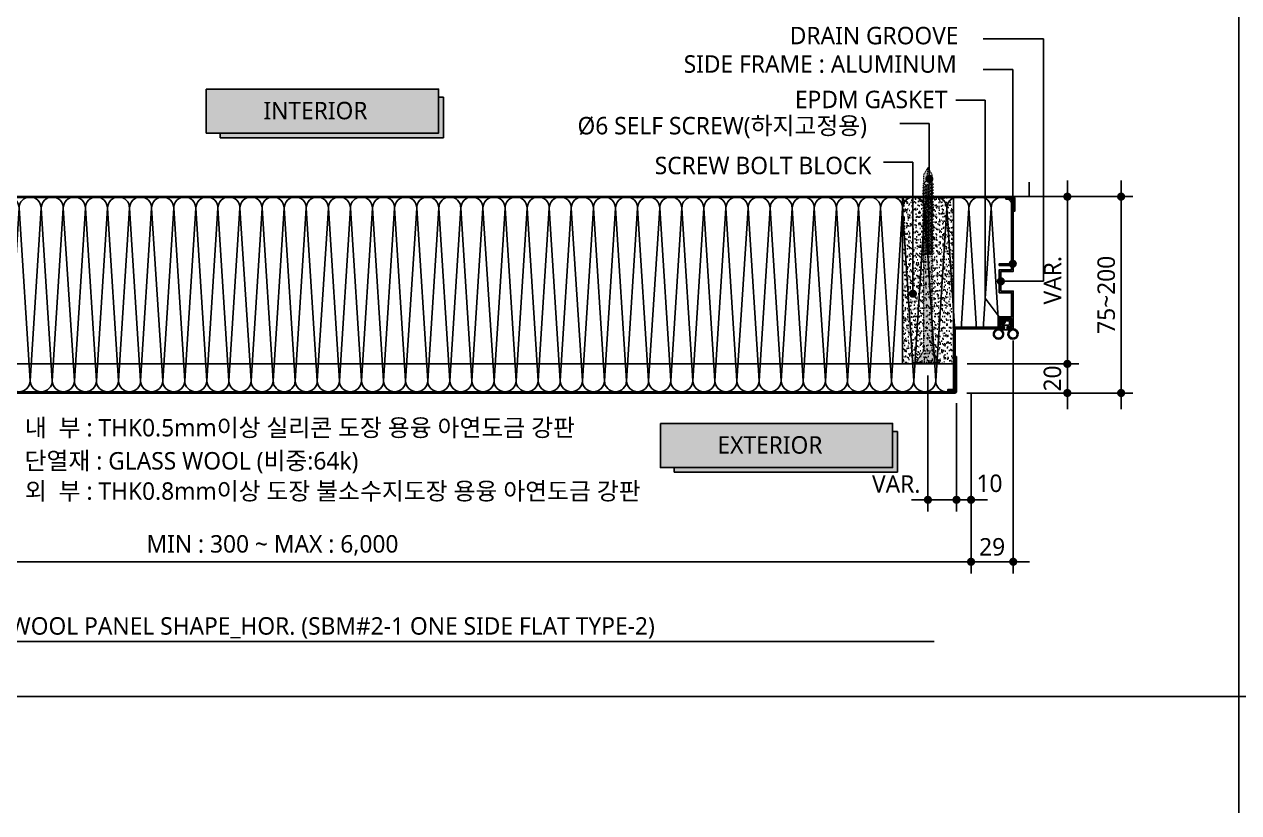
# Model space of a CAD drawing. Header units: millimetres. Extents: x -1365 to 31821, y 84 to 2865.
# Drawn here: x 723 to 1558, y 84 to 626 of the extents above; entities that cross this region are included whole.
import ezdxf

# ---------------------------------------------------------------- set-up
doc = ezdxf.new("R2010")
doc.units = ezdxf.units.MM
doc.header["$LTSCALE"] = 10
doc.linetypes.add('2017.06.22  K-TOP METAL PANEL SHAPE(수정)$0$HID', pattern=[0.345, 0.225, -0.12])
doc.linetypes.add('H1', pattern=[0.28125, 0.1875, -0.09375])
doc.layers.get('DEFPOINTS').update_dxf_attribs({"color": 137})
for name, color, linetype in [('DIM', 7, 'Continuous'), ('SYM-LEAD', 6, 'Continuous'), ('TEXT', 3, 'Continuous'), ('스피드블록메탈 135', 2, 'Continuous')]:
    doc.layers.add(name, color=color, linetype=linetype)
doc.layers.add('SCREW', color=9, linetype='Continuous', lineweight=5)
doc.styles.add('ROMANC', font='malgun.ttf', dxfattribs={"height": 8})
doc.styles.add('TITLE BLOCK-V(r1.1)$0$Address', font='malgun.ttf')
doc.styles.add('맑은고딕', font='malgun.ttf')
doc.styles.add('스타일1', font='malgun.ttf')
doc.dimstyles.new('GAUN-8', dxfattribs={"dimscale": 8, "dimtxt": 1.5, "dimasz": 0.7, "dimexe": 1, "dimexo": 1, "dimgap": 0.5, "dimtad": 1, "dimdec": 0, "dimzin": 1, "dimdsep": 46, "dimlunit": 6, "dimtxsty": '맑은고딕', "dimblk": 'CJDOT', "dimcen": 0.09, "dimdle": 1, "dimclrd": 256, "dimclre": 256, "dimclrt": 3, "dimadec": 0, "dimazin": 0, "dimtfac": 1, "dimtdec": 0, "dimtix": 1, "dimtmove": 2, "dimatfit": 3, "dimfxl": 1, "dimtolj": 1, "dimtzin": 1, "dimarcsym": 0})

# ---------------------------------------------------------------- blocks, each defined once
blk = doc.blocks.new('CJDOT')
blk.add_line((-2, 0), (2, 0))
at = {"const_width": 0.5}
blk.add_lwpolyline([(-0.25, 0, 1), (0.25, 0, 1)], format="xyb", close=True, dxfattribs=at)
blk = doc.blocks.new('*D73')
at = {"layer": 'DEFPOINTS', "color": 0, "transparency": 16777216}
for p in [(413.86, 362.54), (1374.11, 362.54), (1374.11, 256.53)]:
    blk.add_point(p, dxfattribs=at)
at = {"layer": 'DIM', "lineweight": -2, "transparency": 16777216}
for p, q in [((413.86, 354.54), (413.86, 248.53)), ((1374.11, 354.54), (1374.11, 248.53)), ((419.46, 256.53), (1368.51, 256.53))]:
    blk.add_line(p, q, dxfattribs=at)
at = {"layer": 'DIM', "lineweight": -2, "transparency": 16777216, "xscale": 5.6, "yscale": 5.6, "zscale": 5.6, "rotation": 180}
blk.add_blockref('CJDOT', (413.86, 256.53), dxfattribs=at)
at = {"layer": 'DIM', "lineweight": -2, "transparency": 16777216, "xscale": 5.6, "yscale": 5.6, "zscale": 5.6}
blk.add_blockref('CJDOT', (1374.11, 256.53), dxfattribs=at)
at = {"layer": 'DIM', "color": 3, "transparency": 16777216, "insert": (893.99, 267.74), "char_height": 12, "attachment_point": 5, "style": '맑은고딕'}
blk.add_mtext('\\A1;MIN : 300 ~ MAX : 6,000', dxfattribs=at)
blk = doc.blocks.new('*D74')
at = {"layer": 'DEFPOINTS', "color": 0, "transparency": 16777216}
for p in [(1364.11, 373.54), (1374.11, 372.54), (1364.11, 299.12)]:
    blk.add_point(p, dxfattribs=at)
at = {"layer": 'DIM', "lineweight": -2, "transparency": 16777216}
for p, q in [((1364.11, 365.54), (1364.11, 291.12)), ((1374.11, 364.54), (1374.11, 291.12)), ((1358.51, 299.12), (1352.91, 299.12)), ((1374.11, 299.12), (1364.11, 299.12)), ((1379.71, 299.12), (1385.31, 299.12))]:
    blk.add_line(p, q, dxfattribs=at)
at = {"layer": 'DIM', "lineweight": -2, "transparency": 16777216, "xscale": 5.6, "yscale": 5.6, "zscale": 5.6}
blk.add_blockref('CJDOT', (1364.11, 299.12), dxfattribs=at)
at = {"layer": 'DIM', "lineweight": -2, "transparency": 16777216, "xscale": 5.6, "yscale": 5.6, "zscale": 5.6, "rotation": 180}
blk.add_blockref('CJDOT', (1374.11, 299.12), dxfattribs=at)
at = {"layer": 'DIM', "color": 3, "transparency": 16777216, "insert": (1386.77, 310.4), "char_height": 12, "attachment_point": 5, "style": '맑은고딕'}
blk.add_mtext('\\A1;10', dxfattribs=at)
blk = doc.blocks.new('*D75')
at = {"layer": 'DEFPOINTS', "color": 0, "transparency": 16777216}
for p in [(1403.11, 416.58), (1374.11, 372.54), (1403.11, 256.53)]:
    blk.add_point(p, dxfattribs=at)
at = {"layer": 'DIM', "lineweight": -2, "transparency": 16777216}
for p, q in [((1403.11, 408.58), (1403.11, 248.53)), ((1374.11, 364.54), (1374.11, 248.53)), ((1379.71, 256.53), (1397.51, 256.53))]:
    blk.add_line(p, q, dxfattribs=at)
at = {"layer": 'DIM', "lineweight": -2, "transparency": 16777216, "xscale": 5.6, "yscale": 5.6, "zscale": 5.6, "rotation": 180}
blk.add_blockref('CJDOT', (1374.11, 256.53), dxfattribs=at)
at = {"layer": 'DIM', "lineweight": -2, "transparency": 16777216, "xscale": 5.6, "yscale": 5.6, "zscale": 5.6}
blk.add_blockref('CJDOT', (1403.11, 256.53), dxfattribs=at)
at = {"layer": 'DIM', "color": 3, "transparency": 16777216, "insert": (1388.61, 266.73), "char_height": 12, "attachment_point": 5, "style": '맑은고딕'}
blk.add_mtext('\\A1;29', dxfattribs=at)
blk = doc.blocks.new('A$C20245212')
h = blk.add_hatch()
h.set_pattern_fill('AR-SAND', color=251, scale=0.08)
h.set_pattern_definition([(37.5, (-1195984.4298, 406290.675), (-0.128002504, 3.915305899), [0, -3.08864, 0, -3.4544, 0, -3.302]), (7.5, (-1195984.43, 406290.675), (3.596186265, 5.734600805), [0, -1.66624, 0, -2.78384, 0, -1.0668]), (327.5, (-1195986.929, 406290.675), (6.327938962, 0.011497477), [0, -1.016, 0, -3.6576, 0, -4.7752]), (317.5, (-1195986.929, 406290.675), (6.10845162, 1.783434586), [0, -0.508, 0, -2.39776, 0, -2.7432])])
h.paths.add_polyline_path([(-5, -115), (-5, 0), (-40, 0), (-40, -115)])
at = {"color": 250}
blk.add_lwpolyline([(-5, -115), (-5, 0), (-40, 0), (-40, -115)], close=True, dxfattribs=at)
blk = doc.blocks.new('*D134')
at = {"layer": 'DEFPOINTS', "color": 0, "transparency": 16777216}
for p in [(1344.46, 392.54), (1364.11, 373.54), (1364.11, 299.12)]:
    blk.add_point(p, dxfattribs=at)
at = {"layer": 'DIM', "lineweight": -2, "transparency": 16777216}
for p, q in [((1344.46, 384.54), (1344.46, 291.12)), ((1364.11, 365.54), (1364.11, 291.12)), ((1350.06, 299.12), (1358.51, 299.12))]:
    blk.add_line(p, q, dxfattribs=at)
at = {"layer": 'DIM', "lineweight": -2, "transparency": 16777216, "xscale": 5.6, "yscale": 5.6, "zscale": 5.6, "rotation": 180}
blk.add_blockref('CJDOT', (1344.46, 299.12), dxfattribs=at)
at = {"layer": 'DIM', "lineweight": -2, "transparency": 16777216, "xscale": 5.6, "yscale": 5.6, "zscale": 5.6}
blk.add_blockref('CJDOT', (1364.11, 299.12), dxfattribs=at)
at = {"layer": 'DIM', "color": 3, "transparency": 16777216, "insert": (1322.71, 309.88), "char_height": 12, "attachment_point": 5, "style": '맑은고딕'}
blk.add_mtext('\\A1;VAR.', dxfattribs=at)
blk = doc.blocks.new('A$C08FA1A33')
h = blk.add_hatch(color=254)
h.dxf.hatch_style = 1
h.paths.add_polyline_path([(0, 21.29), (-6, 21.29), (-6, -44.27), (0, -46.29)])
h.paths.add_polyline_path([(5, 29.39), (-11, 29.39), (-6, 21.29), (0, 21.29)])
h.paths.add_polyline_path([(5, 30.39), (-11, 30.39), (-11, 29.39), (5, 29.39)])
h.paths.add_polyline_path([(-6, -51.32), (-6, -52.27), (0, -54.29), (0, -53.35)])
h.paths.add_polyline_path([(-6, -49.32), (-6, -50.27), (0, -52.29), (0, -51.35)])
h.paths.add_polyline_path([(-6, -47.32), (-6, -48.27), (0, -50.29), (0, -49.35)])
h.paths.add_polyline_path([(-6, -45.32), (-6, -46.27), (0, -48.29), (0, -47.35)])
h.paths.add_polyline_path([(-6, -53.32), (-6, -54.27), (0, -56.29), (0, -55.35)])
h.paths.add_polyline_path([(-6, -55.32), (-6, -56.27), (0, -58.29), (0, -57.35)])
h.paths.add_polyline_path([(-6, -57.32), (-6, -58.27), (0, -60.29), (0, -59.35)])
h.paths.add_polyline_path([(-6, -59.32), (-6, -60.27), (0, -62.29), (0, -61.35)])
h.paths.add_polyline_path([(-6, -61.32), (-6, -62.27), (0, -64.29), (0, -63.35)])
h.paths.add_polyline_path([(-6, -63.32), (-6, -64.27), (0, -66.29), (0, -65.35)])
h.paths.add_polyline_path([(-6, -65.32), (-6, -66.27), (0, -68.29), (0, -67.35)])
h.paths.add_polyline_path([(-6, -67.32), (-6, -68.27), (0, -70.29), (0, -69.35)])
h.paths.add_polyline_path([(-6, -69.32), (-6, -70.27), (0, -72.29), (0, -71.35)])
h.paths.add_polyline_path([(-6, -71.32), (-6, -72.27), (0, -74.29), (0, -73.35)])
h.paths.add_polyline_path([(-6, -73.32), (-6, -74.27), (0, -76.29), (0, -75.35)])
h.paths.add_polyline_path([(-6, -75.32), (-6, -76.27), (0, -78.29), (0, -77.35)])
h.paths.add_polyline_path([(0, -94.61), (-4, -92.61), (-6, -93.61), (-4, -95.61), (-3, -104.61), (0, -99.61)])
h.paths.add_polyline_path([(-4, -95.61), (-6, -93.61), (-6, -99.61), (-3, -104.61)], flags=17)
h.paths.add_polyline_path([(-6, -91.32), (-6, -93.61), (-4, -92.61), (0, -94.61), (0, -93.35)])
h.paths.add_polyline_path([(-6, -89.32), (-6, -90.27), (0, -92.29), (0, -91.35)])
h.paths.add_polyline_path([(-6, -87.32), (-6, -88.27), (0, -90.29), (0, -89.35)])
h.paths.add_polyline_path([(-6, -85.32), (-6, -86.27), (0, -88.29), (0, -87.35)])
h.paths.add_polyline_path([(-6, -83.32), (-6, -84.27), (0, -86.29), (0, -85.35)])
h.paths.add_polyline_path([(-6, -81.32), (-6, -82.27), (0, -84.29), (0, -83.35)])
h.paths.add_polyline_path([(-6, -79.32), (-6, -80.27), (0, -82.29), (0, -81.35)])
h.paths.add_polyline_path([(-6, -77.32), (-6, -78.27), (0, -80.29), (0, -79.35)])
at = {"layer": 'SCREW', "color": 250, "linetype": '2017.06.22  K-TOP METAL PANEL SHAPE(수정)$0$HID', "lineweight": 5, "ltscale": 0.03}
for p, q in [((-11, 30.39), (-11, 29.39)), ((5, 30.39), (-11, 30.39)), ((5, 29.39), (-11, 29.39)), ((-6, 21.29), (-11, 29.39)), ((0, 21.29), (5, 29.39)), ((5, 30.39), (5, 29.39)), ((-6, 21.29), (0, 21.29)), ((0.75, -47.08), (-6.54, -44.61)), ((-6, -46.27), (-6.54, -46.61)), ((0.75, -49.08), (-6.54, -46.61)), ((-6.54, -46.61), (-6, -47.32)), ((-6, -48.27), (-6.54, -48.61)), ((0.75, -51.08), (-6.54, -48.61)), ((-6.54, -48.61), (-6, -49.32)), ((0, -46.29), (-6, -44.27)), ((-6, -45.32), (-6, -46.27)), ((0, -48.29), (-6, -46.27)), ((0, -49.35), (-6, -47.32)), ((-6, -47.32), (-6, -48.27)), ((0, -50.29), (-6, -48.27)), ((0, -51.35), (-6, -49.32)), ((-6, -49.32), (-6, -50.27)), ((0, -47.35), (0, -48.29)), ((0, -48.29), (0.75, -49.08)), ((0.75, -49.08), (0, -49.35)), ((0, -49.35), (0, -50.29)), ((-6, -50.27), (-6.54, -50.61)), ((0.75, -53.08), (-6.54, -50.61)), ((-6.54, -50.61), (-6, -51.32)), ((-6, -52.27), (-6.54, -52.61)), ((0.75, -55.08), (-6.54, -52.61)), ((-6.54, -52.61), (-6, -53.32)), ((-6, -54.27), (-6.54, -54.61)), ((0.75, -57.08), (-6.54, -54.61)), ((-6.54, -54.61), (-6, -55.32)), ((-6, -56.27), (-6.54, -56.61)), ((0.75, -59.08), (-6.54, -56.61)), ((-6.54, -56.61), (-6, -57.32)), ((-6, -58.27), (-6.54, -58.61)), ((0, -52.29), (-6, -50.27)), ((0, -53.35), (-6, -51.32)), ((-6, -51.32), (-6, -52.27)), ((0, -54.29), (-6, -52.27)), ((0, -55.35), (-6, -53.32)), ((-6, -53.32), (-6, -54.27)), ((0, -56.29), (-6, -54.27)), ((0, -57.35), (-6, -55.32)), ((-6, -55.32), (-6, -56.27)), ((0, -58.29), (-6, -56.27)), ((-6, -57.32), (-6, -58.27)), ((0, -59.35), (-6, -57.32)), ((0, -60.29), (-6, -58.27)), ((0, -50.29), (0.75, -51.08)), ((0.75, -51.08), (0, -51.35)), ((0, -51.35), (0, -52.29)), ((0, -52.29), (0.75, -53.08)), ((0.75, -53.08), (0, -53.35)), ((0, -53.35), (0, -54.29)), ((0, -54.29), (0.75, -55.08)), ((0.75, -55.08), (0, -55.35)), ((0, -55.35), (0, -56.29)), ((0, -56.29), (0.75, -57.08)), ((0.75, -57.08), (0, -57.35)), ((0, -57.35), (0, -58.29)), ((0, -58.29), (0.75, -59.08)), ((0.75, -61.08), (-6.54, -58.61)), ((-6.54, -58.61), (-6, -59.32)), ((-6, -60.27), (-6.54, -60.61)), ((0.75, -63.08), (-6.54, -60.61)), ((-6.54, -60.61), (-6, -61.32)), ((-6, -62.27), (-6.54, -62.61)), ((0.75, -65.08), (-6.54, -62.61)), ((-6.54, -62.61), (-6, -63.32)), ((-6, -64.27), (-6.54, -64.61)), ((0.75, -67.08), (-6.54, -64.61)), ((-6.54, -64.61), (-6, -65.32)), ((-6, -66.27), (-6.54, -66.61)), ((0.75, -69.08), (-6.54, -66.61)), ((-6.54, -66.61), (-6, -67.32)), ((0, -61.35), (-6, -59.32)), ((-6, -59.32), (-6, -60.27)), ((0, -62.29), (-6, -60.27)), ((0, -63.35), (-6, -61.32)), ((-6, -61.32), (-6, -62.27)), ((0, -64.29), (-6, -62.27)), ((0, -65.35), (-6, -63.32)), ((-6, -63.32), (-6, -64.27)), ((0, -66.29), (-6, -64.27)), ((0, -67.35), (-6, -65.32)), ((-6, -65.32), (-6, -66.27)), ((0, -68.29), (-6, -66.27)), ((0.75, -59.08), (0, -59.35)), ((0, -59.35), (0, -60.29)), ((0, -60.29), (0.75, -61.08)), ((0.75, -61.08), (0, -61.35)), ((0, -61.35), (0, -62.29)), ((0, -62.29), (0.75, -63.08)), ((0.75, -63.08), (0, -63.35)), ((0, -63.35), (0, -64.29)), ((0, -64.29), (0.75, -65.08)), ((0.75, -65.08), (0, -65.35)), ((0, -65.35), (0, -66.29)), ((0, -66.29), (0.75, -67.08)), ((-6, -68.27), (-6.54, -68.61)), ((-6.54, -68.61), (-6, -69.32)), ((0.75, -71.08), (-6.54, -68.61)), ((-6, -70.27), (-6.54, -70.61)), ((-6.54, -70.61), (-6, -71.32)), ((0.75, -73.08), (-6.54, -70.61)), ((-6, -72.27), (-6.54, -72.61)), ((-6.54, -72.61), (-6, -73.32)), ((0.75, -75.08), (-6.54, -72.61)), ((-6, -74.27), (-6.54, -74.61)), ((0.75, -77.08), (-6.54, -74.61)), ((-6.54, -74.61), (-6, -75.32)), ((-6, -67.32), (-6, -68.27)), ((0, -69.35), (-6, -67.32)), ((0, -70.29), (-6, -68.27)), ((-6, -69.32), (-6, -70.27)), ((0, -71.35), (-6, -69.32)), ((0, -72.29), (-6, -70.27)), ((-6, -71.32), (-6, -72.27)), ((0, -73.35), (-6, -71.32)), ((0, -74.29), (-6, -72.27)), ((-6, -73.32), (-6, -74.27)), ((0, -75.35), (-6, -73.32)), ((0, -76.29), (-6, -74.27)), ((0.75, -67.08), (0, -67.35)), ((0, -67.35), (0, -68.29)), ((0, -68.29), (0.75, -69.08)), ((0.75, -69.08), (0, -69.35)), ((0, -69.35), (0, -70.29)), ((0, -70.29), (0.75, -71.08)), ((0.75, -71.08), (0, -71.35)), ((0, -71.35), (0, -72.29)), ((0, -72.29), (0.75, -73.08)), ((0.75, -73.08), (0, -73.35)), ((0, -73.35), (0, -74.29)), ((0, -74.29), (0.75, -75.08)), ((0.75, -75.08), (0, -75.35)), ((-6, -76.27), (-6.54, -76.61)), ((0.75, -79.08), (-6.54, -76.61)), ((-6.54, -76.61), (-6, -77.32)), ((-6, -78.27), (-6.54, -78.61)), ((0.75, -81.08), (-6.54, -78.61)), ((-6.54, -78.61), (-6, -79.32)), ((-6, -80.27), (-6.54, -80.61)), ((0.75, -83.08), (-6.54, -80.61)), ((-6.54, -80.61), (-6, -81.32)), ((-6, -82.27), (-6.54, -82.61)), ((-6.54, -82.61), (-6, -83.32)), ((0.75, -85.08), (-6.54, -82.61)), ((0, -77.35), (-6, -75.32)), ((-6, -75.32), (-6, -76.27)), ((0, -78.29), (-6, -76.27)), ((0, -79.35), (-6, -77.32)), ((-6, -77.32), (-6, -78.27)), ((0, -80.29), (-6, -78.27)), ((0, -81.35), (-6, -79.32)), ((-6, -79.32), (-6, -80.27)), ((0, -82.29), (-6, -80.27)), ((-6, -81.32), (-6, -82.27)), ((0, -83.35), (-6, -81.32)), ((0, -84.29), (-6, -82.27)), ((0, -85.35), (-6, -83.32)), ((-6, -83.32), (-6, -84.27)), ((0, -75.35), (0, -76.29)), ((0, -76.29), (0.75, -77.08)), ((0.75, -77.08), (0, -77.35)), ((0, -77.35), (0, -78.29)), ((0, -78.29), (0.75, -79.08)), ((0.75, -79.08), (0, -79.35)), ((0, -79.35), (0, -80.29)), ((0, -80.29), (0.75, -81.08)), ((0.75, -81.08), (0, -81.35)), ((0, -81.35), (0, -82.29)), ((0, -82.29), (0.75, -83.08)), ((0.75, -83.08), (0, -83.35)), ((0, -83.35), (0, -84.29)), ((-6, -84.27), (-6.54, -84.61)), ((0.75, -87.08), (-6.54, -84.61)), ((-6.54, -84.61), (-6, -85.32)), ((-6, -86.27), (-6.54, -86.61)), ((0.75, -89.08), (-6.54, -86.61)), ((-6.54, -86.61), (-6, -87.32)), ((-6, -88.27), (-6.54, -88.61)), ((0.75, -91.08), (-6.54, -88.61)), ((-6.54, -88.61), (-6, -89.32)), ((-6, -90.27), (-6.54, -90.61)), ((0.75, -93.08), (-6.54, -90.61)), ((-6.54, -90.61), (-6, -91.32)), ((0, -86.29), (-6, -84.27)), ((0, -87.35), (-6, -85.32)), ((-6, -85.32), (-6, -86.27)), ((0, -88.29), (-6, -86.27)), ((0, -89.35), (-6, -87.32)), ((-6, -87.32), (-6, -88.27)), ((0, -90.29), (-6, -88.27)), ((0, -91.35), (-6, -89.32)), ((-6, -89.32), (-6, -90.27)), ((0, -92.29), (-6, -90.27)), ((-6, -91.32), (-6, -93.61)), ((0, -93.35), (-6, -91.32)), ((0, -84.29), (0.75, -85.08)), ((0.75, -85.08), (0, -85.35)), ((0, -85.35), (0, -86.29)), ((0, -86.29), (0.75, -87.08)), ((0.75, -87.08), (0, -87.35)), ((0, -87.35), (0, -88.29)), ((0, -88.29), (0.75, -89.08)), ((0.75, -89.08), (0, -89.35)), ((0, -89.35), (0, -90.29)), ((0, -90.29), (0.75, -91.08)), ((0.75, -91.08), (0, -91.35)), ((0, -91.35), (0, -92.29)), ((0, -92.29), (0.75, -93.08)), ((0.75, -93.08), (0, -93.35)), ((0, -93.35), (0, -94.61))]:
    blk.add_line(p, q, dxfattribs=at)
for points in [[(0, 21.29), (0, -46.29), (0.75, -47.08), (0, -47.35), (-6, -45.32), (-6.54, -44.61), (-6, -44.27), (-6, 21.29)], [(-3, -104.61), (-4, -95.61), (-6, -93.61), (-4, -92.61), (0, -94.61)], [(0, -94.61), (0, -99.61), (-3, -104.61), (-6, -99.61), (-6, -93.61)]]:
    blk.add_lwpolyline(points, dxfattribs=at)
blk = doc.blocks.new('A$C62C86749')
h = blk.add_hatch(color=253)
h.dxf.hatch_style = 1
h.paths.add_polyline_path([(-263.1, 64.2), (-263.1, 3.5), (56.1, 3.5), (56.1, 64.2)])
h.paths.add_polyline_path([(-193.3, 9.1), (-9.9, 9.1), (-9.9, 58.5), (-193.3, 58.5)], flags=24)
h = blk.add_hatch(color=250)
h.dxf.hatch_style = 1
h.paths.add_polyline_path([(-244.2, 3.5), (-244.2, -2.7), (62.7, -2.7), (62.7, 53), (56.1, 53), (56.1, 3.5)])
for p, q in [((56.1, 53), (62.7, 53)), ((62.7, 53), (62.7, -2.7)), ((-244.2, 3.5), (-244.2, -2.7)), ((-244.2, -2.7), (62.7, -2.7))]:
    blk.add_line(p, q)
blk.add_lwpolyline([(-263.1, 64.2), (56.1, 64.2), (56.1, 3.5), (-263.1, 3.5)], close=True)
at = {"insert": (-184.6, 46.6), "char_height": 24, "width": 130.664, "attachment_point": 1, "style": 'TITLE BLOCK-V(r1.1)$0$Address'}
blk.add_mtext('EXTERIOR', dxfattribs=at)
blk = doc.blocks.new('POT')
at = {"layer": 'TEXT', "color": 1, "const_width": 0.75}
blk.add_lwpolyline([(-0.375, 0, 1), (0.375, 0, 1)], format="xyb", close=True, dxfattribs=at)
blk = doc.blocks.new('*D76')
at = {"layer": 'DEFPOINTS', "color": 0, "transparency": 16777216}
for p in [(1362.86, 507.54), (1477.25, 507.54), (1363.16, 372.54)]:
    blk.add_point(p, dxfattribs=at)
at = {"layer": 'DIM', "lineweight": -2, "transparency": 16777216}
for p, q in [((1370.86, 507.54), (1485.25, 507.54)), ((1477.25, 378.14), (1477.25, 501.94)), ((1371.16, 372.54), (1485.25, 372.54))]:
    blk.add_line(p, q, dxfattribs=at)
at = {"layer": 'DIM', "lineweight": -2, "transparency": 16777216, "xscale": 5.6, "yscale": 5.6, "zscale": 5.6}
for p, rotation in [((1477.25, 507.54), 90), ((1477.25, 372.54), 270)]:
    blk.add_blockref('CJDOT', p, dxfattribs=dict(at, rotation=rotation))
at = {"layer": 'DIM', "color": 3, "transparency": 16777216, "insert": (1467.05, 440.04), "char_height": 12, "attachment_point": 5, "rotation": 90, "style": '맑은고딕'}
blk.add_mtext('\\A1;75~200', dxfattribs=at)
blk = doc.blocks.new('*D77')
at = {"layer": 'DEFPOINTS', "color": 0, "transparency": 16777216}
for p in [(1362.86, 507.54), (1440.29, 507.54), (1401.71, 392.54)]:
    blk.add_point(p, dxfattribs=at)
at = {"layer": 'DIM', "lineweight": -2, "transparency": 16777216}
for p, q in [((1370.86, 507.54), (1448.29, 507.54)), ((1440.29, 398.14), (1440.29, 501.94)), ((1409.71, 392.54), (1448.29, 392.54))]:
    blk.add_line(p, q, dxfattribs=at)
at = {"layer": 'DIM', "lineweight": -2, "transparency": 16777216, "xscale": 5.6, "yscale": 5.6, "zscale": 5.6}
for p, rotation in [((1440.29, 507.54), 90), ((1440.29, 392.54), 270)]:
    blk.add_blockref('CJDOT', p, dxfattribs=dict(at, rotation=rotation))
at = {"layer": 'DIM', "color": 3, "transparency": 16777216, "insert": (1430.2, 450.04), "char_height": 12, "attachment_point": 5, "rotation": 90, "style": '맑은고딕'}
blk.add_mtext('\\A1;VAR.', dxfattribs=at)
blk = doc.blocks.new('*D78')
at = {"layer": 'DEFPOINTS', "color": 0, "transparency": 16777216}
for p in [(1363.36, 392.54), (1440.29, 392.54), (1363.16, 372.54)]:
    blk.add_point(p, dxfattribs=at)
at = {"layer": 'DIM', "lineweight": -2, "transparency": 16777216}
for p, q in [((1440.29, 398.14), (1440.29, 403.74)), ((1371.36, 392.54), (1448.29, 392.54)), ((1440.29, 372.54), (1440.29, 392.54)), ((1371.16, 372.54), (1448.29, 372.54)), ((1440.29, 366.94), (1440.29, 361.34))]:
    blk.add_line(p, q, dxfattribs=at)
at = {"layer": 'DIM', "lineweight": -2, "transparency": 16777216, "xscale": 5.6, "yscale": 5.6, "zscale": 5.6}
for p, rotation in [((1440.29, 392.54), 270), ((1440.29, 372.54), 90)]:
    blk.add_blockref('CJDOT', p, dxfattribs=dict(at, rotation=rotation))
at = {"layer": 'DIM', "color": 3, "transparency": 16777216, "insert": (1430.09, 382.54), "char_height": 12, "attachment_point": 5, "rotation": 90, "style": '맑은고딕'}
blk.add_mtext('\\A1;20', dxfattribs=at)
blk = doc.blocks.new('A$C168F3991')
h = blk.add_hatch(color=253)
h.dxf.hatch_style = 1
h.paths.add_polyline_path([(-107.51, 31.38), (-107.51, 1.05), (52.11, 1.05), (52.11, 31.38)])
h.paths.add_polyline_path([(-72.82, 3.81), (13.27, 3.81), (13.27, 28.54), (-72.82, 28.54)], flags=24)
h = blk.add_hatch(color=250)
h.dxf.hatch_style = 1
h.paths.add_polyline_path([(-98.06, 1.05), (-98.06, -2.09), (55.41, -2.09), (55.41, 25.78), (52.11, 25.78), (52.11, 1.05)])
for p, q in [((52.11, 25.78), (55.41, 25.78)), ((55.41, 25.78), (55.41, -2.09)), ((-98.06, 1.05), (-98.06, -2.09)), ((-98.06, -2.09), (55.41, -2.09))]:
    blk.add_line(p, q)
blk.add_lwpolyline([(-107.51, 31.38), (52.11, 31.38), (52.11, 1.05), (-107.51, 1.05)], close=True)
at = {"insert": (-68.26, 22.58), "char_height": 12, "width": 65.3321, "attachment_point": 1, "style": 'TITLE BLOCK-V(r1.1)$0$Address'}
blk.add_mtext('INTERIOR', dxfattribs=at)

msp = doc.modelspace()

# ---------------------------------------------------------------- hatches: boundary and pattern name
h = msp.add_hatch(color=252)
h.dxf.hatch_style = 1
edge = h.paths.add_edge_path()
edge.add_line((424.11, 497.54), (424.11, 506.54))
edge.add_arc((425.11, 506.54), 1, 90, 180, ccw=False)
edge.add_line((425.11, 507.54), (1403.11, 507.54))
edge.add_arc((1403.11, 506.54), 1, 0, 90, ccw=False)
edge.add_line((1404.11, 506.54), (1404.11, 497.54))
edge.add_line((1404.11, 497.54), (1403.61, 497.54))
edge.add_line((1403.61, 497.54), (1403.61, 506.04))
edge.add_arc((1402.61, 506.04), 1, 0, 90)
edge.add_line((1402.61, 507.04), (425.61, 507.04))
edge.add_arc((425.61, 506.04), 1, 90, 180)
edge.add_line((424.61, 506.04), (424.61, 497.54))
edge.add_line((424.61, 497.54), (424.11, 497.54))
h = msp.add_hatch(color=250)
h.dxf.hatch_style = 1
h.paths.add_polyline_path([(1401, 415.98), (1394.92, 415.98, -6.681625), (1392.96, 416.58), (1363.11, 416.58), (1363.11, 374.74, -0.414207), (1362.11, 373.74), (1358.11, 373.74), (1358.11, 374.89), (1361.96, 374.89), (1361.96, 417.73), (1392.81, 417.73), (1392.81, 424.88), (1401.96, 424.88), (1401.96, 441.43), (1393.46, 441.43), (1393.46, 457.23), (1401.96, 457.23), (1401.96, 460.23), (1393.46, 460.23), (1393.46, 461.38), (1401.96, 461.38), (1401.96, 505.89), (1398.11, 505.89), (1398.11, 507.04), (1402.11, 507.04, -0.414214), (1403.11, 506.04), (1403.11, 456.08), (1394.61, 456.08), (1394.61, 442.58), (1403.11, 442.58), (1403.11, 416.58, -6.225048)])
h.paths.add_polyline_path([(1395.46, 419.08), (1395.46, 422.08), (1400.46, 422.08), (1400.46, 419.08)], flags=16)
h.paths.add_polyline_path([(1395.86, 413.08, -1), (1390.06, 413.08, -1)], flags=16)
h.paths.add_polyline_path([(1405.86, 413.08, -1), (1400.06, 413.08, -1)], flags=16)
h = msp.add_hatch(color=42)
h.dxf.hatch_style = 1
edge = h.paths.add_edge_path()
edge.add_line((1398.11, 505.89), (1398.11, 507.04))
edge.add_line((1398.11, 507.04), (1402.11, 507.04))
edge.add_arc((1402.11, 506.04), 0.998, -0.09344, 90.09344, ccw=False)
edge.add_line((1403.11, 506.04), (1403.11, 456.08))
edge.add_line((1403.11, 456.08), (1394.61, 456.08))
edge.add_line((1394.61, 456.08), (1394.61, 442.58))
edge.add_line((1394.61, 442.58), (1403.11, 442.58))
edge.add_line((1403.11, 442.58), (1403.11, 416.58))
edge.add_line((1403.11, 416.58), (1399.96, 416.58))
edge.add_line((1399.96, 416.58), (1399.96, 417.73))
edge.add_line((1399.96, 417.73), (1401.96, 417.73))
edge.add_line((1401.96, 417.73), (1401.96, 423.73))
edge.add_line((1401.96, 423.73), (1393.96, 423.73))
edge.add_line((1393.96, 423.73), (1393.96, 417.73))
edge.add_line((1393.96, 417.73), (1395.96, 417.73))
edge.add_line((1395.96, 417.73), (1395.96, 416.58))
edge.add_line((1395.96, 416.58), (1363.11, 416.58))
edge.add_line((1363.11, 416.58), (1363.11, 374.74))
edge.add_arc((1362.11, 374.74), 1, 270.00128, 360, ccw=False)
edge.add_line((1362.11, 373.74), (1358.11, 373.74))
edge.add_line((1358.11, 373.74), (1358.11, 374.89))
edge.add_line((1358.11, 374.89), (1361.96, 374.89))
edge.add_line((1361.96, 374.89), (1361.96, 417.73))
edge.add_line((1361.96, 417.73), (1392.81, 417.73))
edge.add_line((1392.81, 417.73), (1392.81, 424.88))
edge.add_line((1392.81, 424.88), (1401.96, 424.88))
edge.add_line((1401.96, 424.88), (1401.96, 441.43))
edge.add_line((1401.96, 441.43), (1393.46, 441.43))
edge.add_line((1393.46, 441.43), (1393.46, 457.23))
edge.add_line((1393.46, 457.23), (1401.96, 457.23))
edge.add_line((1401.96, 457.23), (1401.96, 460.23))
edge.add_line((1401.96, 460.23), (1393.46, 460.23))
edge.add_line((1393.46, 460.23), (1393.46, 461.38))
edge.add_line((1393.46, 461.38), (1401.96, 461.38))
edge.add_line((1401.96, 461.38), (1401.96, 505.89))
edge.add_line((1401.96, 505.89), (1398.11, 505.89))
h = msp.add_hatch(color=254)
h.dxf.hatch_style = 1
edge = h.paths.add_edge_path()
edge.add_line((1364.11, 397.54), (1364.11, 373.54))
edge.add_arc((1363.11, 373.54), 1, -90, 0, ccw=False)
edge.add_line((1363.11, 372.54), (424.81, 372.54))
edge.add_arc((424.81, 373.54), 1, 180, 270, ccw=False)
edge.add_line((423.81, 373.54), (423.81, 382.54))
edge.add_line((423.81, 382.54), (424.61, 382.54))
edge.add_line((424.61, 382.54), (424.61, 374.34))
edge.add_arc((425.61, 374.34), 1, 180, 270)
edge.add_line((425.61, 373.34), (1362.31, 373.34))
edge.add_arc((1362.31, 374.34), 1, 270, 360)
edge.add_line((1363.31, 374.34), (1363.31, 397.54))
edge.add_line((1363.31, 397.54), (1364.11, 397.54))

# ---------------------------------------------------------------- linework, layer by layer
at = {"color": 1}
for p, q in [((1414.11, 507.54), (1414.11, 517.54)), ((1374.11, 362.54), (1374.11, 372.54))]:
    msp.add_line(p, q, dxfattribs=at)
msp.add_line((186, 164), (2935.52, 164))
at = {"color": 4, "ltscale": 0.01}
msp.add_lwpolyline([(424.11, 497.54), (424.11, 506.54, -0.414214), (425.11, 507.54), (1403.11, 507.54, -0.414214), (1404.11, 506.54), (1404.11, 497.54), (1403.61, 497.54), (1403.61, 506.04, 0.414214), (1402.61, 507.04), (425.61, 507.04, 0.414214), (424.61, 506.04), (424.61, 497.54), (424.11, 497.54)], format="xyb", dxfattribs=at)
at = {"color": 251, "ltscale": 0.01}
for points in [[(704.7, 499.66, -1), (719.88, 499.66), (727.47, 380.93, -1), (712.29, 380.93), (719.88, 499.66)], [(719.88, 499.66, -1), (735.06, 499.66), (742.65, 380.93, -1), (727.47, 380.93), (735.06, 499.66)], [(735.06, 499.66, -1), (750.25, 499.66), (757.84, 380.93, -1), (742.65, 380.93), (750.25, 499.66)], [(750.25, 499.66, -1), (765.43, 499.66), (773.02, 380.93, -1), (757.84, 380.93), (765.43, 499.66)], [(750.25, 499.66, -1), (765.43, 499.66), (773.02, 380.93, -1), (757.84, 380.93), (765.43, 499.66)], [(765.43, 499.66, -1), (780.61, 499.66), (788.2, 380.93, -1), (773.02, 380.93), (780.61, 499.66)], [(765.43, 499.66, -1), (780.61, 499.66), (788.2, 380.93, -1), (773.02, 380.93), (780.61, 499.66)], [(780.61, 499.66, -1), (795.79, 499.66), (803.38, 380.93, -1), (788.2, 380.93), (795.79, 499.66)], [(795.79, 499.66, -1), (810.97, 499.66), (818.56, 380.93, -1), (803.38, 380.93), (810.97, 499.66)], [(795.79, 499.66, -1), (810.97, 499.66), (818.56, 380.93, -1), (803.38, 380.93), (810.97, 499.66)], [(810.97, 499.66, -1), (826.15, 499.66), (833.74, 380.93, -1), (818.56, 380.93), (826.15, 499.66)], [(826.15, 499.66, -1), (841.33, 499.66), (848.92, 380.93, -1), (833.74, 380.93), (841.33, 499.66)], [(841.33, 499.66, -1), (856.51, 499.66), (864.1, 380.93, -1), (848.92, 380.93), (856.51, 499.66)], [(841.33, 499.66, -1), (856.51, 499.66), (864.1, 380.93, -1), (848.92, 380.93), (856.51, 499.66)], [(856.51, 499.66, -1), (871.69, 499.66), (879.28, 380.93, -1), (864.1, 380.93), (871.69, 499.66)], [(856.51, 499.66, -1), (871.69, 499.66), (879.28, 380.93, -1), (864.1, 380.93), (871.69, 499.66)], [(871.69, 499.66, -1), (886.87, 499.66), (894.46, 380.93, -1), (879.28, 380.93), (886.87, 499.66)], [(886.87, 499.66, -1), (902.05, 499.66), (909.64, 380.93, -1), (894.46, 380.93), (902.05, 499.66)], [(886.87, 499.66, -1), (902.05, 499.66), (909.64, 380.93, -1), (894.46, 380.93), (902.05, 499.66)], [(886.87, 499.66, -1), (902.05, 499.66), (909.64, 380.93, -1), (894.46, 380.93), (902.05, 499.66)], [(902.05, 499.66, -1), (917.23, 499.66), (924.82, 380.93, -1), (909.64, 380.93), (917.23, 499.66)], [(917.23, 499.66, -1), (932.41, 499.66), (940, 380.93, -1), (924.82, 380.93), (932.41, 499.66)], [(932.41, 499.66, -1), (947.59, 499.66), (955.18, 380.93, -1), (940, 380.93), (947.59, 499.66)], [(947.59, 499.66, -1), (962.78, 499.66), (970.37, 380.93, -1), (955.18, 380.93), (962.78, 499.66)], [(947.59, 499.66, -1), (962.78, 499.66), (970.37, 380.93, -1), (955.18, 380.93), (962.78, 499.66)], [(962.78, 499.66, -1), (977.96, 499.66), (985.55, 380.93, -1), (970.37, 380.93), (977.96, 499.66)], [(962.78, 499.66, -1), (977.96, 499.66), (985.55, 380.93, -1), (970.37, 380.93), (977.96, 499.66)], [(977.96, 499.66, -1), (993.14, 499.66), (1000.73, 380.93, -1), (985.55, 380.93), (993.14, 499.66)], [(993.14, 499.66, -1), (1008.32, 499.66), (1015.91, 380.93, -1), (1000.73, 380.93), (1008.32, 499.66)], [(993.14, 499.66, -1), (1008.32, 499.66), (1015.91, 380.93, -1), (1000.73, 380.93), (1008.32, 499.66)], [(1008.32, 499.66, -1), (1023.5, 499.66), (1031.09, 380.93, -1), (1015.91, 380.93), (1023.5, 499.66)], [(1023.5, 499.66, -1), (1038.68, 499.66), (1046.27, 380.93, -1), (1031.09, 380.93), (1038.68, 499.66)], [(1038.68, 499.66, -1), (1053.86, 499.66), (1061.45, 380.93, -1), (1046.27, 380.93), (1053.86, 499.66)], [(1038.68, 499.66, -1), (1053.86, 499.66), (1061.45, 380.93, -1), (1046.27, 380.93), (1053.86, 499.66)], [(1053.86, 499.66, -1), (1069.04, 499.66), (1076.63, 380.93, -1), (1061.45, 380.93), (1069.04, 499.66)], [(1053.86, 499.66, -1), (1069.04, 499.66), (1076.63, 380.93, -1), (1061.45, 380.93), (1069.04, 499.66)], [(1069.04, 499.66, -1), (1084.22, 499.66), (1091.81, 380.93, -1), (1076.63, 380.93), (1084.22, 499.66)], [(1084.22, 499.66, -1), (1099.4, 499.66), (1106.99, 380.93, -1), (1091.81, 380.93), (1099.4, 499.66)], [(1084.22, 499.66, -1), (1099.4, 499.66), (1106.99, 380.93, -1), (1091.81, 380.93), (1099.4, 499.66)], [(1084.22, 499.66, -1), (1099.4, 499.66), (1106.99, 380.93, -1), (1091.81, 380.93), (1099.4, 499.66)], [(1099.4, 499.66, -1), (1114.58, 499.66), (1122.17, 380.93, -1), (1106.99, 380.93), (1114.58, 499.66)], [(1114.58, 499.66, -1), (1129.76, 499.66), (1137.35, 380.93, -1), (1122.17, 380.93), (1129.76, 499.66)], [(1129.76, 499.66, -1), (1144.94, 499.66), (1152.53, 380.93, -1), (1137.35, 380.93), (1144.94, 499.66)], [(1144.94, 499.66, -1), (1160.12, 499.66), (1167.72, 380.93, -1), (1152.53, 380.93), (1160.12, 499.66)], [(1144.94, 499.66, -1), (1160.12, 499.66), (1167.72, 380.93, -1), (1152.53, 380.93), (1160.12, 499.66)], [(1160.12, 499.66, -1), (1175.31, 499.66), (1182.9, 380.93, -1), (1167.72, 380.93), (1175.31, 499.66)], [(1160.12, 499.66, -1), (1175.31, 499.66), (1182.9, 380.93, -1), (1167.72, 380.93), (1175.31, 499.66)], [(1175.31, 499.66, -1), (1190.49, 499.66), (1198.08, 380.93, -1), (1182.9, 380.93), (1190.49, 499.66)], [(1190.49, 499.66, -1), (1205.67, 499.66), (1213.26, 380.93, -1), (1198.08, 380.93), (1205.67, 499.66)], [(1190.49, 499.66, -1), (1205.67, 499.66), (1213.26, 380.93, -1), (1198.08, 380.93), (1205.67, 499.66)], [(1205.67, 499.66, -1), (1220.85, 499.66), (1228.44, 380.93, -1), (1213.26, 380.93), (1220.85, 499.66)], [(1220.85, 499.66, -1), (1236.03, 499.66), (1243.62, 380.93, -1), (1228.44, 380.93), (1236.03, 499.66)], [(1236.03, 499.66, -1), (1251.21, 499.66), (1258.8, 380.93, -1), (1243.62, 380.93), (1251.21, 499.66)], [(1236.03, 499.66, -1), (1251.21, 499.66), (1258.8, 380.93, -1), (1243.62, 380.93), (1251.21, 499.66)], [(1251.21, 499.66, -1), (1266.39, 499.66), (1273.98, 380.93, -1), (1258.8, 380.93), (1266.39, 499.66)], [(1251.21, 499.66, -1), (1266.39, 499.66), (1273.98, 380.93, -1), (1258.8, 380.93), (1266.39, 499.66)], [(1266.39, 499.66, -1), (1281.57, 499.66), (1289.16, 380.93, -1), (1273.98, 380.93), (1281.57, 499.66)], [(1281.57, 499.66, -1), (1296.75, 499.66), (1304.34, 380.93, -1), (1289.16, 380.93), (1296.75, 499.66)], [(1281.57, 499.66, -1), (1296.75, 499.66), (1304.34, 380.93, -1), (1289.16, 380.93), (1296.75, 499.66)], [(1281.57, 499.66, -1), (1296.75, 499.66), (1304.34, 380.93, -1), (1289.16, 380.93), (1296.75, 499.66)], [(1296.75, 499.66, -1), (1311.93, 499.66), (1319.52, 380.93, -1), (1304.34, 380.93), (1311.93, 499.66)], [(1311.93, 499.66, -1), (1327.11, 499.66), (1334.7, 380.93, -1), (1319.52, 380.93), (1327.11, 499.66)], [(1327.11, 499.66, -1), (1342.29, 499.66), (1349.88, 380.93, -1), (1334.7, 380.93), (1342.29, 499.66)], [(1342.29, 499.66, -1), (1357.47, 499.66), (1363.11, 411.48)], [(1342.29, 499.66, -1), (1357.47, 499.66), (1363.11, 411.48)], [(1357.47, 499.66, -1), (1372.65, 499.66), (1377.97, 416.58)], [(1357.47, 499.66, -1), (1372.65, 499.66), (1377.97, 416.58)], [(1372.65, 499.66, -1), (1387.84, 499.66), (1393.15, 416.58)], [(1387.84, 499.66, -0.524586), (1398.11, 506.76, -0.524586)], [(1399.77, 505.89, -0.107447), (1401.96, 503.52, -0.107447)], [(1363.11, 375.84, -0.687005), (1349.88, 380.93), (1357.47, 499.66)], [(1363.11, 375.84, -0.687005), (1349.88, 380.93), (1357.47, 499.66)]]:
    msp.add_lwpolyline(points, format="xyb", dxfattribs=at)
msp.add_lwpolyline([(1398.11, 505.89), (1398.11, 507.04), (1402.11, 507.04, -0.415169), (1403.11, 506.04), (1403.11, 456.08), (1394.61, 456.08), (1394.61, 442.58), (1403.11, 442.58), (1403.11, 416.58), (1399.96, 416.58), (1399.96, 417.73), (1401.96, 417.73), (1401.96, 423.73), (1393.96, 423.73), (1393.96, 417.73), (1395.96, 417.73), (1395.96, 416.58), (1363.11, 416.58), (1363.11, 374.74, -0.414207), (1362.11, 373.74), (1358.11, 373.74), (1358.11, 374.89), (1361.96, 374.89), (1361.96, 417.73), (1392.81, 417.73), (1392.81, 424.88), (1401.96, 424.88), (1401.96, 441.43), (1393.46, 441.43), (1393.46, 457.23), (1401.96, 457.23), (1401.96, 460.23), (1393.46, 460.23), (1393.46, 461.38), (1401.96, 461.38), (1401.96, 505.89)], format="xyb", close=True)
for points in [[(1367.34, 416.58), (1372.65, 499.66)], [(1367.34, 416.58), (1372.65, 499.66)], [(1382.52, 416.58), (1387.84, 499.66)]]:
    msp.add_lwpolyline(points, dxfattribs=at)
at = {"layer": 'DIM'}
msp.add_lwpolyline([(1558.07, 84), (1558.07, 2292)], dxfattribs=at)
at = {"layer": 'SYM-LEAD'}
for p, q in [((1424.02, 616.07), (1382.41, 616.07)), ((1424.02, 449.33), (1424.02, 616.07)), ((1402.78, 594.9), (1382.52, 594.9)), ((1402.78, 594.9), (1402.78, 460.88)), ((1383.88, 573.91), (1363.62, 573.91)), ((1383.88, 573.91), (1383.88, 437.82)), ((1345.43, 557.85), (1325.16, 557.85)), ((1345.43, 557.85), (1345.43, 519.25)), ((1334.13, 531.29), (1313.86, 531.29)), ((1334.13, 531.29), (1334.13, 440.29))]:
    msp.add_line(p, q, dxfattribs=at)
at = {"layer": 'TEXT'}
for p, q in [((1393.44, 449.33), (1424.02, 449.33)), ((1395.46, 422.08), (1383.88, 437.82))]:
    msp.add_line(p, q, dxfattribs=at)
at = {"layer": 'TEXT', "color": 2}
msp.add_line((601.72, 201.61), (1348.82, 201.61), dxfattribs=at)
at = {"layer": '스피드블록메탈 135', "color": 252, "linetype": 'H1', "ltscale": 0.2}
msp.add_line((424.61, 392.54), (1361.96, 392.54), dxfattribs=at)
at = {"layer": '스피드블록메탈 135', "color": 250}
msp.add_lwpolyline([(1394.46, 423.08), (1401.46, 423.08), (1401.46, 418.08), (1398.96, 418.08), (1398.96, 416.58), (1402.96, 416.58, -6.681637), (1401, 415.98), (1394.92, 415.98, -6.681637), (1392.96, 416.58), (1396.96, 416.58), (1396.96, 418.08), (1394.46, 418.08)], format="xyb", close=True, dxfattribs=at)
msp.add_lwpolyline([(1400.46, 419.08), (1400.46, 422.08), (1395.46, 422.08), (1395.46, 419.08)], close=True, dxfattribs=at)
at = {"layer": '스피드블록메탈 135', "color": 4}
msp.add_lwpolyline([(1364.11, 397.54), (1364.11, 373.54, -0.414214), (1363.11, 372.54), (424.81, 372.54, -0.414214), (423.81, 373.54), (423.81, 382.54), (424.61, 382.54), (424.61, 374.34, 0.414214), (425.61, 373.34), (1362.31, 373.34, 0.414214), (1363.31, 374.34), (1363.31, 397.54), (1364.11, 397.54)], format="xyb", dxfattribs=at)
at = {"layer": '스피드블록메탈 135', "color": 250}
for centre in [(1392.96, 413.08), (1402.96, 413.08)]:
    msp.add_circle(centre, 2.9, dxfattribs=at)

# ---------------------------------------------------------------- block references
msp.add_blockref('A$C168F3991', (956.05, 550.13))
at = {"xscale": -1, "rotation": 180}
msp.add_blockref('A$C08FA1A33', (1347.46, 422.93), dxfattribs=at)
at = {"color": 250}
msp.add_blockref('A$C20245212', (1366.96, 507.54), dxfattribs=at)
at = {"xscale": 0.5, "yscale": 0.5, "zscale": 0.5}
msp.add_blockref('A$C62C86749', (1292.14, 319.55), dxfattribs=at)
at = {"layer": 'TEXT', "xscale": 3.75, "yscale": 3.75, "zscale": 3.75, "rotation": 180}
for p in [(1345.43, 519.75), (1402.78, 461.38), (1394.61, 449.33), (1334.13, 440.79), (1395.46, 422.08)]:
    msp.add_blockref('POT', p, dxfattribs=at)

# ---------------------------------------------------------------- texts
at = {"layer": 'TEXT', "color": 3, "style": '스타일1'}
for s, p in [('DRAIN GROOVE', (1249.55, 612.26)), ('SIDE FRAME : ALUMINUM', (1176.65, 592.73)), ('EPDM GASKET', (1253.08, 568.36)), ('Ø6 SELF SCREW(하지고정용)', (1103.66, 550.33)), ('SCREW BOLT BLOCK', (1156.73, 522.96)), ('내  부 : THK0.5mm이상 실리콘 도장 용융 아연도금 강판', (723.87, 342.72)), ('단열재 : GLASS WOOL (비중:64k)', (723.66, 319.94)), ('외  부 : THK0.8mm이상 도장 불소수지도장 용융 아연도금 강판', (723.87, 299.12))]:
    msp.add_text(s, height=12, dxfattribs=at).set_placement(p)
at = {"layer": 'TEXT', "style": 'ROMANC'}
msp.add_text('GLASS WOOL PANEL SHAPE_HOR. (SBM#2-1 ONE SIDE FLAT TYPE-2)', height=12, dxfattribs=at).set_placement((662.56, 206.41))

# ---------------------------------------------------------------- dimensions: what is measured, and where the dimension line sits
at = {"layer": 'DIM'}
for base, p1, text, picture, middle in [((1477.25, 507.54), (1363.16, 372.54), '75~200', '*D76', (1467.05, 440.04)), ((1440.29, 507.54), (1401.71, 392.54), 'VAR.', '*D77', (1430.2, 450.04))]:
    dim = msp.add_linear_dim(base=base, p1=p1, p2=(1362.86, 507.54), angle=90, text=text, dimstyle='GAUN-8', dxfattribs=at)
    dim.commit()
    dim.dimension.update_dxf_attribs({"geometry": picture, "text_midpoint": middle})
dim = msp.add_linear_dim(base=(1403.11, 256.53), p1=(1374.11, 372.54), p2=(1403.11, 416.58), dimstyle='GAUN-8', dxfattribs=at)
dim.commit()
dim.dimension.update_dxf_attribs({"geometry": '*D75', "text_midpoint": (1388.61, 266.73)})
dim = msp.add_linear_dim(base=(1440.29, 392.54), p1=(1363.16, 372.54), p2=(1363.36, 392.54), angle=90, dimstyle='GAUN-8', dxfattribs=at)
dim.commit()
dim.dimension.update_dxf_attribs({"geometry": '*D78', "text_midpoint": (1430.09, 382.54)})
dim = msp.add_linear_dim(base=(1364.11, 299.12), p1=(1344.46, 392.54), p2=(1364.11, 373.54), text='VAR.', dimstyle='GAUN-8', dxfattribs=at)
dim.commit()
dim.dimension.update_dxf_attribs({"geometry": '*D134', "text_midpoint": (1322.71, 309.88), "dimtype": 160})
dim = msp.add_linear_dim(base=(1364.11, 299.12), p1=(1374.11, 372.54), p2=(1364.11, 373.54), dimstyle='GAUN-8', dxfattribs=at)
dim.commit()
dim.dimension.update_dxf_attribs({"geometry": '*D74', "text_midpoint": (1386.77, 310.4), "dimtype": 160})
dim = msp.add_linear_dim(base=(1374.11, 256.53), p1=(413.86, 362.54), p2=(1374.11, 362.54), text='MIN : 300 ~ MAX : 6,000', dimstyle='GAUN-8', dxfattribs=at)
dim.commit()
dim.dimension.update_dxf_attribs({"geometry": '*D73', "text_midpoint": (893.99, 267.74)})

doc.saveas('drawing.dxf')
